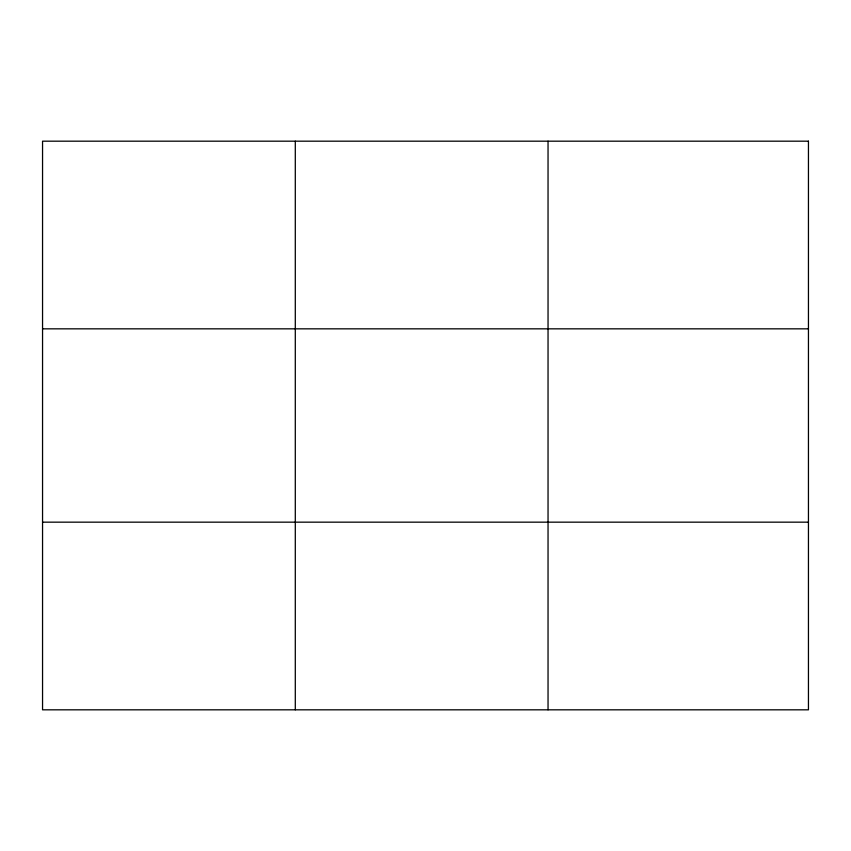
<?xml version="1.0" encoding="UTF-8"?>
<svg xmlns="http://www.w3.org/2000/svg" width="851" height="851" viewBox="0 0 851 851"><rect width="100%" height="100%" fill="white"/><g stroke="black" fill="none" stroke-linecap="round" stroke-linejoin="round"><path stroke-width="1.28" d="M295.297 709.819L295.297 141.181M548.044 709.819L548.044 141.181M42.55 328.837L808.45 328.837M42.55 522.163L808.45 522.163M808.45 141.181L808.45 709.819L42.55 709.819L42.55 141.181L808.45 141.181"/></g></svg>
